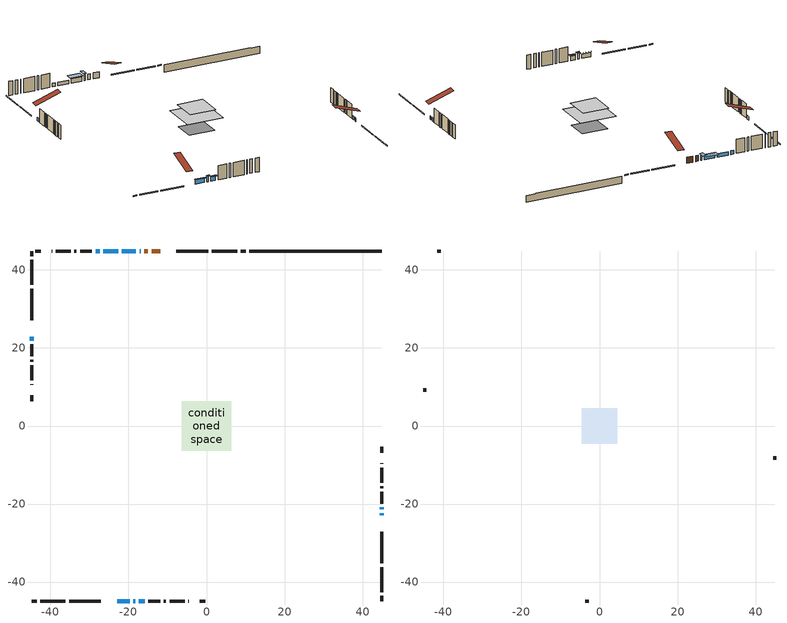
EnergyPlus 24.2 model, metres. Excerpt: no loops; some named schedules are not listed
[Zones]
conditioned space
 floor outside (Floor1 construction): -1.21,-1.21 -1.21,1.21 1.21,1.21 1.21,-1.21 z0.94
 floor adiabatic (AdiabaticFloorConstruction): -6.29,-6.29 -6.29,6.29 6.29,6.29 6.29,-6.29 z3.38
 floor foundation (Slab1 construction): -4.57,-3.89 -4.57,3.89 4.57,3.89 4.57,-3.89 z-1.55
 wall outside (RimJoist1 construction): 10.09,44.85 8.77,44.85 / -44.85,-44.85 -43.54,-44.85 / -44.85,44.85 -44.85,43.54 / 44.85,-44.85 44.85,-43.54 z0.94:1.24
 wall outside (RimJoist2 construction): 7.84,44.85 1.38,44.85 / -42.61,-44.85 -36.15,-44.85 / -44.85,42.61 -44.85,36.15 / 44.85,-42.61 44.85,-36.15 z0.94:1.24
 wall outside (RimJoist3 construction): 0.45,44.85 -7.69,44.85 / -35.22,-44.85 -27.07,-44.85 / -44.85,35.22 -44.85,27.07 / 44.85,-35.22 44.85,-27.07 z0.94:1.24
 wall outside (AdiabaticWallConstruction 1): -11.88,44.85 -14.07,44.85 / -15,44.85 -15.93,44.85 z0.94:2.97
 wall outside (AdiabaticWallConstruction): -16.86,44.85 -17.16,44.85 / -18.8,-44.85 -18.32,-44.85 z0.94:2.92; -44.85,22.88 -44.85,21.87 / 44.85,-22.88 44.85,-22.32 / 44.85,-21.4 44.85,-20.85 / -22.68,44.85 -26.49,44.85 / -27.42,44.85 -28.43,44.85 z0.94:2.16; -22.88,-44.85 -19.73,-44.85 / -18.09,44.85 -21.75,44.85 / -17.39,-44.85 -15.82,-44.85 z0.94:2.41
 wall outside (Wall1 construction): -29.36,44.85 -32.4,44.85 / -14.89,-44.85 -11.85,-44.85 / -44.85,20.95 -44.85,17.91 / 44.85,-19.92 44.85,-16.88 z0.94:5.82
 wall outside (Wall2 construction): -33.33,44.85 -33.84,44.85 / -10.92,-44.85 -10.4,-44.85 / -44.85,16.98 -44.85,16.46 / 44.85,-15.95 44.85,-15.44 z0.94:5.82
 wall outside (Wall3 construction): -34.77,44.85 -38.63,44.85 / -9.47,-44.85 -5.62,-44.85 / -44.85,15.53 -44.85,11.68 / 44.85,-14.51 44.85,-10.65 z0.94:5.82
 wall outside (Wall4 construction): -39.56,44.85 -39.71,44.85 / -4.69,-44.85 -4.54,-44.85 / -44.85,10.75 -44.85,10.59 / 44.85,-9.72 44.85,-9.57 z0.94:5.82
 wall outside (Wall6 construction): -42.47,44.85 -43.92,44.85 / -1.78,-44.85 -0.32,-44.85 / -44.85,7.84 -44.85,6.38 / 44.85,-6.81 44.85,-5.35 z0.94:5.82
 wall foundation (FoundationWall1 construction): 11.02,44.85,-1.55 11.02,44.85,0.94 41.47,44.85,0.94 41.47,44.85,0.74 44.85,44.85,0.74 44.85,44.85,-1.55
 window (WindowConstruction 7): -16.86,44.85 -17.16,44.85 z0.94:2.92
 window (WindowConstruction 5): -44.85,22.88 -44.85,21.88 z0.94:2.16
 window (WindowConstruction 6): -22.88,-44.85 -19.73,-44.85 z0.94:2.41
 window (WindowConstruction 9): 44.85,-22.88 44.85,-22.33 z0.94:2.16
 window (WindowConstruction 8): -18.8,-44.85 -18.32,-44.85 z0.94:2.92
 window (WindowConstruction): -18.09,44.85 -21.75,44.85 z0.94:2.41
 window (WindowConstruction 1): -17.39,-44.85 -15.82,-44.85 z0.94:2.41
 window (WindowConstruction 2): 44.85,-21.4 44.85,-20.85 z0.94:2.16
 window (WindowConstruction 3): -22.68,44.85 -26.49,44.85 z0.94:2.16
 window (WindowConstruction 4): -27.42,44.85 -28.43,44.85 z0.94:2.16
 door (Door): -11.88,44.85 -14.07,44.85 z0.94:2.97
 door (Door 1): -15,44.85 -15.93,44.85 z0.94:2.97
 ceiling adiabatic (AdiabaticFloorConstruction): 6.29,-6.29 6.29,6.29 -6.29,6.29 -6.29,-6.29 z3.38
attic - vented
 floor to conditioned space (Floor2 construction Reversed): -4.53,-4.53 -4.53,4.53 4.53,4.53 4.53,-4.53 z5.82
 wall outside (Wall5 construction): -40.64,44.85 -41.54,44.85 / -3.61,-44.85 -2.7,-44.85 / -44.85,9.67 -44.85,8.76 / 44.85,-8.64 44.85,-7.74 z0.94:5.82
 roof outside (Roof1 construction): -10.95,44.85,5.82 -10.95,36.02,8.76 -8.62,36.02,8.76 -8.62,44.85,5.82; -23.81,-44.85,5.82 -23.81,-36.02,8.76 -26.14,-36.02,8.76 -26.14,-44.85,5.82; -44.85,23.81,5.82 -36.02,23.81,8.76 -36.02,26.14,8.76 -44.85,26.14,5.82; 44.85,-23.81,5.82 36.02,-23.81,8.76 36.02,-26.14,8.76 44.85,-26.14,5.82
shading: -17.62,44.85 -16.4,44.85 -16.4,46.98 -17.62,46.98 z3.38; -19.43,-44.85 -23.18,-44.85 -23.18,-45.15 -19.43,-45.15 z2.71; -18.02,-44.85 -19.1,-44.85 -19.1,-45.46 -18.02,-45.46 z3.22; -22.13,44.85 -17.71,44.85 -17.71,46.98 -22.13,46.98 z2.79; -15.52,-44.85 -17.69,-44.85 -17.69,-45.46 -15.52,-45.46 z2.71
[Building]
Building 1: Terrain=Suburbs
[Site:Location]
Halifax Intl AP_NS: Latitude {deg}=44.88; Longitude {deg}=-63.51; Time Zone {hr}=-4; Elevation {m}=145; Keep Site Location Information=Yes
[Site:GroundTemperature:Shallow]
3.15511, 1.33576, 1.19006, 2.05344, 5.51939, 8.9692, 11.96, 13.8546, 14.0156, 12.4746, 9.56009, 6.2161
[Site:WaterMainsTemperature]
Calculation Method=Schedule; Temperature Schedule=mains temperature schedule
[Material] Roughness=Rough; Thermal Absorptance=0.9
Name | Thickness {m} | Conductivity {W/m-K} | Density {kg/m3} | Specific Heat {J/kg-K} | Solar Absorptance | Visible Absorptance
asphalt or fiberglass shingles | 0.00635 | 0.162714 | 1121.4 | 1465.45 | 0.4 | 0.4
ceiling loosefill ins | 0.254 | 0.0480833 | 16.02 | 1046.75 | 0.7 | 0.7
ceiling stud and cavity | 0.1397 | 0.121496 | 65.682 | 1177.47 | 0.7 | 0.7
concrete 4.0 in. | 0.1016 | 1.803125 | 2242.8 | 837.4 | 0.7 | 0.7
concrete 8.0 in. | 0.2032 | 1.803125 | 2242.8 | 837.4 | 0.7 | 0.7
door material | 0.04445 | 0.0451087 | 512.64 | 1214.23 | 0.7 | 0.7
exterior vertical ins | 0.00359491 | 0.029427 | 32.04 | 1214.23 | 0.7 | 0.7
floor covering | 0.0127 | 0.0433444 | 54.468 | 1339.84 | 0.6 | 0.6
floor rigid ins | 0.207264 | 0.029427 | 32.04 | 1214.23 | 0.7 | 0.7
floor rigid ins 1; wall rigid ins 1 | 0.512978 | 0.029427 | 32.04 | 1214.23 | 0.7 | 0.7
floor stud and cavity | 0.1397 | 1.08389 | 92.3553 | 1139.71 | 0.7 | 0.7
floor stud and cavity 1 | 0.1397 | 1.75129 | 37.0049 | 1207.88 | 0.7 | 0.7
furniture material conditioned space 1 | 0.1524 | 0.115458 | 640.8 | 1214.23 | 0.6 | 0.6
gypsum board | 0.0127 | 0.160291 | 801 | 837.4 | 0.6 | 0.6
gypsum board 1 | 0.0127 | 0.160291 | 801 | 837.4 | 0.7 | 0.7
osb sheathing 0.5 in. | 0.0127 | 0.115458 | 512.64 | 1214.23 | 0.7 | 0.7
osb sheathing 0.75 in. | 0.01905 | 0.115458 | 512.64 | 1214.23 | 0.7 | 0.7
osb sheathing 2.0 in. | 0.0508 | 0.115458 | 512.64 | 1214.23 | 0.7 | 0.7
rim joist rigid ins; wall rigid ins | 0.051816 | 0.029427 | 32.04 | 1214.23 | 0.7 | 0.7
rim joist stud and cavity | 0.0508 | 0.0465638 | 125.044 | 1163.47 | 0.6 | 0.6
rim joist stud and cavity 1 | 0.0508 | 0.0406579 | 125.044 | 1163.47 | 0.6 | 0.6
wall stud and cavity | 0.1397 | 0.224759 | 139.0536 | 1170.24 | 0.7 | 0.7
wall stud and cavity 1 | 0.1397 | 0.251076 | 139.0536 | 1170.24 | 0.7 | 0.7
wall stud and cavity 2 | 0.1397 | 0.225397 | 139.0536 | 1170.24 | 0.7 | 0.7
wall stud and cavity 3 | 0.1397 | 0.734676 | 139.0536 | 1170.24 | 0.7 | 0.7
wall stud and cavity 4 | 0.0889 | 6.1454 | 50.32683 | 1063.81 | 0.6 | 0.6
wall stud and cavity 5 | 0.1397 | 0.363717 | 139.0536 | 1170.24 | 0.7 | 0.7
wall stud and cavity 6 | 0.0889 | 0.380278 | 52.3479 | 1209.89 | 0.7 | 0.7
wall stud and cavity 7 | 0.0889 | 0.391764 | 83.0341 | 1211.67 | 0.7 | 0.7
wood siding | 0.0254 | 0.102417 | 544.68 | 1172.36 | 0.4 | 0.4
wood siding 1 | 0.00254 | 0.102417 | 544.68 | 1172.36 | 0.4 | 0.4
wood siding 2; wood siding 3; wood siding 4 | 0.0254 | 0.102417 | 544.68 | 1172.36 | 0.7 | 0.7
[WindowMaterial:SimpleGlazingSystem]
Name | U-Factor {W/m2-K} | Solar Heat Gain Coefficient
WindowMaterial | 1.97765 | 0.57
WindowMaterial 1 | 1.995817 | 0.56
WindowMaterial 2 | 1.96629 | 0.57
WindowMaterial 3 | 1.99127 | 0.56
WindowMaterial 4 | 2.06793 | 0.51
WindowMaterial 5 | 2.058275 | 0.51
WindowMaterial 6 | 1.96402 | 0.57
WindowMaterial 7 | 2.15764 | 0.45
[Construction]
AdiabaticFloorConstruction: floor stud and cavity 1, floor rigid ins 1, osb sheathing 0.75 in., floor covering
AdiabaticWallConstruction: wood siding 3, wall rigid ins 1, wall stud and cavity 6, gypsum board
AdiabaticWallConstruction 1: wood siding 4, wall rigid ins 1, wall stud and cavity 6, gypsum board
Door; Door 1: door material
Floor1 construction: floor stud and cavity, floor rigid ins, osb sheathing 0.75 in., floor covering
Floor2 construction Reversed: gypsum board, ceiling stud and cavity, ceiling loosefill ins
FoundationWall1 construction: concrete 8.0 in., gypsum board 1
furniture construction conditioned space 1: furniture material conditioned space 1
PartitionWallConstruction: gypsum board, wall stud and cavity 7, gypsum board
RimJoist1 construction: wood siding 2, rim joist rigid ins, osb sheathing 2.0 in., rim joist stud and cavity
RimJoist2 construction; RimJoist3 construction: wood siding 2, rim joist rigid ins, osb sheathing 2.0 in., rim joist stud and cavity 1
Roof1 construction: asphalt or fiberglass shingles
Slab1 construction: concrete 4.0 in.
Wall1 construction: wood siding, wall rigid ins, osb sheathing 0.5 in., wall stud and cavity, gypsum board
Wall2 construction: wood siding, wall rigid ins, osb sheathing 0.5 in., wall stud and cavity 1, gypsum board
Wall3 construction: wood siding, wall rigid ins, osb sheathing 0.5 in., wall stud and cavity 2, gypsum board
Wall4 construction: wood siding, wall rigid ins, osb sheathing 0.5 in., wall stud and cavity 3, gypsum board
Wall5 construction: wood siding 1, wall stud and cavity 4
Wall6 construction: wood siding, wall rigid ins, osb sheathing 0.5 in., wall stud and cavity 5, gypsum board
WindowConstruction: WindowMaterial
WindowConstruction 1; WindowConstruction 6: WindowMaterial 1
WindowConstruction 2: WindowMaterial 2
WindowConstruction 3: WindowMaterial 3
WindowConstruction 4; WindowConstruction 5: WindowMaterial 4
WindowConstruction 7: WindowMaterial 5
WindowConstruction 8: WindowMaterial 6
WindowConstruction 9: WindowMaterial 7
[Zone] Multiplier=1; Part of Total Floor Area=Yes
Name | Volume {m3}
attic - vented | 39.2571
conditioned space | 618.1
[Space]
Name | Zone | Volume {m3}
attic - vented 1 | attic - vented | 39.2571
conditioned space 1 | conditioned space | 618.1
[ZoneInfiltration:EffectiveLeakageArea]
infil attic - vented 1: Zone or Space=attic - vented 1; Schedule=Always On Discrete; Effective Air Leakage Area {cm2}=2943.4; Stack Coefficient=0.000543778; Wind Coefficient=1.57554e-05
[ZoneMixing]
whole house fan mix: Zone or Space=attic - vented; Schedule=Always On Continuous; Design Flow Rate Calculation Method=Flow/Zone; Design Flow Rate {m3/s}=0; Source Zone or Space=conditioned space
[SurfaceProperty:ExposedFoundationPerimeter]
Slab1: Exposed Perimeter Calculation Method=TotalExposedPerimeter; Total Exposed Perimeter {m}=33.833
[InternalMass] Zone or ZoneList=conditioned space; Space or SpaceList=conditioned space 1
Name | Construction | Surface Area {m2}
furniture mass conditioned space 1 | furniture construction conditioned space 1 | 94.1681
partition wall mass | PartitionWallConstruction | 235.42
[Lights]
interior lighting: Zone or ZoneList or Space or SpaceList=conditioned space 1; Schedule=interior lighting schedule; Design Level Calculation Method=LightingLevel; Lighting Level {W}=343.2; Return Air Fraction=0; Fraction Radiant=0.6; Fraction Visible=0.2; Fraction Replaceable=1
[People]
occupants: Zone or ZoneList or Space or SpaceList=conditioned space 1; Number of People Schedule=occupants schedule; Number of People Calculation Method=People; Number of People=3; Fraction Radiant=0.314171; Sensible Heat Fraction=0.56303; Activity Level Schedule=occupants activity schedule; Carbon Dioxide Generation Rate {m3/s-W}=0; Enable ASHRAE 55 Comfort Warnings=No; Mean Radiant Temperature Calculation Type=EnclosureAveraged
[ElectricEquipment] Zone or ZoneList or Space or SpaceList=conditioned space 1; Design Level Calculation Method=EquipmentLevel
Name | Schedule | Design Level {W} | Fraction Latent | Fraction Radiant | Fraction Lost
clothes dryer | clothes dryer schedule | 140.772 | 0.015 | 0.081 | 0.85
clothes washer | clothes washer schedule | 32.1985 | 0.03 | 0.162 | 0.7
cooking range | cooking range schedule | 215.147 | 0.08 | 0.432 | 0.2
dishwasher | dishwasher schedule | 66.8632 | 0.3 | 0.18 | 0.4
fridge | fridge schedule | 72.9452 | 0 | 0.6 | 0
mech vent bath fan 0 | mech vent bath fan 0 schedule | 50.2 | 0 | 0 | 1
mech vent bath fan 1 | mech vent bath fan 1 schedule | 50.2 | 0 | 0 | 1
mech vent house fan | mech vent house fan schedule | 21.57 | 0 | 0 | 0.5
mech vent house fan cfis | mech vent house fan cfis schedule | 0 | 0 | 0 | 0
mech vent range fan 0 | mech vent range fan 0 schedule | 57 | 0 | 0 | 1
misc plug loads | misc plug loads schedule | 494.7 | 0.045 | 0.513 | 0.1
whole house fan | Always On Discrete | 0 | 0 | 0 | 1
[OtherEquipment] Zone or ZoneList or Space or SpaceList=conditioned space 1; Design Level Calculation Method=EquipmentLevel
Name | Fuel Type | Schedule | Design Level {W} | Fraction Latent | Fraction Radiant | Fraction Lost
clothes dryer 1 | Electricity | clothes dryer schedule | 0 | 0.015 | 0.081 | 0.85
cooking range 1 | Electricity | cooking range schedule | 0 | 0.08 | 0.432 | 0.2
general water use latent | None | general water use schedule | 62.594 | 1 | 0 | 0
general water use sensible | None | general water use schedule | -61.6891 | 0 | 0.6 | 0
mech vent house fan latent load | None | Always On Discrete | 0 | 1 | 0 | 0
mech vent house fan sensible load | None | Always On Discrete | 0 | 0 | 0 | 0
water heater energy adjustment1 | Electricity | Always On Discrete | 0.01 | 0 | 0 | 1
[ZoneInfiltration:DesignFlowRate] Zone or ZoneList or Space or SpaceList=conditioned space 1; Schedule=Always On Discrete; Design Flow Rate Calculation Method=Flow/Zone; Design Flow Rate {m3/s}=0
infil flow; natural vent flow; whole house fan flow
[Foundation:Kiva]
Foundation Kiva 1: Initial Indoor Air Temperature {C}=18; Wall Height Above Grade {m}=0.940003; Wall Depth Below Slab {m}=0.2032; Custom Block Material Name 1=exterior vertical ins; Custom Block Depth 1 {m}=2.49; Custom Block X Position 1 {m}=0.2159; Custom Block Z Position 1 {m}=0
[Foundation:Kiva:Settings]
Soil Conductivity {W/m-K}=0.849921; Soil Density {kg/m3}=1842.3; Soil Specific Heat {J/kg-K}=418.7; Ground Solar Absorptivity=0.9; Ground Thermal Absorptivity=0.9; Ground Surface Roughness {m}=0.03; Far-Field Width {m}=40; Deep-Ground Boundary Condition=ZeroFlux; Deep-Ground Depth {m}=40; Minimum Cell Dimension {m}=0.2; Maximum Cell Growth Coefficient=3; Simulation Timestep=Timestep
[Exterior:Lights]
exterior lighting: Schedule=exterior lighting schedule; Design Level {W}=75.6
[EnergyManagementSystem:GlobalVariable]
infil_program_Qfan
infil_program_Qinf
natural_vent_program_Qnv
natural_vent_program_Qwhf
[EnergyManagementSystem:Sensor]
Name | Output:Variable or Output:Meter Index Key | Output:Variable or Output:Meter
airflow_gain | infil flow | Infiltration Sensible Heat Gain Energy
airflow_gain_1 | natural vent flow | Infiltration Sensible Heat Gain Energy
airflow_gain_2 | whole house fan flow | Infiltration Sensible Heat Gain Energy
airflow_loss | infil flow | Infiltration Sensible Heat Loss Energy
airflow_loss_1 | natural vent flow | Infiltration Sensible Heat Loss Energy
airflow_loss_2 | whole house fan flow | Infiltration Sensible Heat Loss Energy
clg_load_cond |  | Cooling:EnergyTransfer:Zone:CONDITIONED SPACE
clg_sp_s; clg_sp_s_1 | cooling setpoint | Schedule Value
clothes_dryer_exhaust_0_sch_s | clothes dryer exhaust 0 schedule | Schedule Value
cool_season | cooling season schedule | Schedule Value
htg_load_cond |  | Heating:EnergyTransfer:Zone:CONDITIONED SPACE
htg_sp_s; htg_sp_s_1 | heating setpoint | Schedule Value
ig_ee_conv | clothes dryer | Electric Equipment Convective Heating Energy
ig_ee_conv_2 | cooking range | Electric Equipment Convective Heating Energy
ig_ee_conv_4 | fridge | Electric Equipment Convective Heating Energy
ig_ee_conv_5 | misc plug loads | Electric Equipment Convective Heating Energy
ig_ee_conv_6 | whole house fan | Electric Equipment Convective Heating Energy
ig_ee_rad | clothes dryer | Electric Equipment Radiant Heating Energy
ig_ee_rad_2 | cooking range | Electric Equipment Radiant Heating Energy
ig_ee_rad_4 | fridge | Electric Equipment Radiant Heating Energy
ig_ee_rad_5 | misc plug loads | Electric Equipment Radiant Heating Energy
ig_ee_rad_6 | whole house fan | Electric Equipment Radiant Heating Energy
ig_lgt_conv | interior lighting | Lights Convective Heating Energy
ig_lgt_rad | interior lighting | Lights Radiant Heating Energy
ig_lgt_vis | interior lighting | Lights Visible Radiation Heating Energy
ig_oe_conv | clothes dryer 1 | Other Equipment Convective Heating Energy
ig_oe_conv_1 | cooking range 1 | Other Equipment Convective Heating Energy
ig_oe_conv_2 | general water use latent | Other Equipment Convective Heating Energy
ig_oe_conv_3 | general water use sensible | Other Equipment Convective Heating Energy
ig_oe_conv_4 | water heater energy adjustment1 | Other Equipment Convective Heating Energy
ig_oe_rad | clothes dryer 1 | Other Equipment Radiant Heating Energy
ig_oe_rad_1 | cooking range 1 | Other Equipment Radiant Heating Energy
ig_oe_rad_2 | general water use latent | Other Equipment Radiant Heating Energy
ig_oe_rad_3 | general water use sensible | Other Equipment Radiant Heating Energy
ig_oe_rad_4 | water heater energy adjustment1 | Other Equipment Radiant Heating Energy
ig_ppl_conv | occupants | People Convective Heating Energy
ig_ppl_rad | occupants | People Radiant Heating Energy
im_conv | furniture mass conditioned space 1 | Surface Inside Face Convection Heat Gain Energy
im_conv_1 | partition wall mass | Surface Inside Face Convection Heat Gain Energy
im_ig | furniture mass conditioned space 1 | Surface Inside Face Internal Gains Radiation Heat Gain Energy
im_ig_1 | partition wall mass | Surface Inside Face Internal Gains Radiation Heat Gain Energy
im_lgt | furniture mass conditioned space 1 | Surface Inside Face Lights Radiation Heat Gain Energy
im_lgt_1 | partition wall mass | Surface Inside Face Lights Radiation Heat Gain Energy
im_sol | furniture mass conditioned space 1 | Surface Inside Face Solar Radiation Heat Gain Energy
im_sol_1 | partition wall mass | Surface Inside Face Solar Radiation Heat Gain Energy
im_surf | furniture mass conditioned space 1 | Surface Inside Face Net Surface Thermal Radiation Heat Gain Energy
im_surf_1 | partition wall mass | Surface Inside Face Net Surface Thermal Radiation Heat Gain Energy
mech_vent_bath_fan_0_sch_s | mech vent bath fan 0 schedule | Schedule Value
mech_vent_bath_fan_1_sch_s | mech vent bath fan 1 schedule | Schedule Value
mech_vent_range_fan_0_sch_s | mech vent range fan 0 schedule | Schedule Value
mv_conv | mech vent bath fan 0 | Electric Equipment Convective Heating Energy
mv_conv_1 | mech vent bath fan 1 | Electric Equipment Convective Heating Energy
mv_conv_2 | mech vent house fan | Electric Equipment Convective Heating Energy
mv_conv_3 | mech vent house fan cfis | Electric Equipment Convective Heating Energy
mv_conv_4 | mech vent range fan 0 | Electric Equipment Convective Heating Energy
mv_conv_5 | mech vent house fan latent load | Other Equipment Convective Heating Energy
mv_conv_6 | mech vent house fan sensible load | Other Equipment Convective Heating Energy
mv_rad | mech vent bath fan 0 | Electric Equipment Radiant Heating Energy
mv_rad_1 | mech vent bath fan 1 | Electric Equipment Radiant Heating Energy
mv_rad_2 | mech vent house fan | Electric Equipment Radiant Heating Energy
mv_rad_3 | mech vent house fan cfis | Electric Equipment Radiant Heating Energy
mv_rad_4 | mech vent range fan 0 | Electric Equipment Radiant Heating Energy
mv_rad_5 | mech vent house fan latent load | Other Equipment Radiant Heating Energy
mv_rad_6 | mech vent house fan sensible load | Other Equipment Radiant Heating Energy
natural_vent_s | natural vent schedule | Schedule Value
out_pb_s |  | Site Outdoor Air Barometric Pressure
out_wt_s |  | Site Outdoor Air Humidity Ratio
site_vw_s |  | Site Wind Speed
ss_back_out | Window1 | Surface Window Shortwave from Zone Back Out Window Heat Transfer Rate
ss_back_out_1 | Window10 | Surface Window Shortwave from Zone Back Out Window Heat Transfer Rate
ss_back_out_2 | Window11 | Surface Window Shortwave from Zone Back Out Window Heat Transfer Rate
ss_back_out_3 | Window13 | Surface Window Shortwave from Zone Back Out Window Heat Transfer Rate
ss_back_out_4 | Window2 | Surface Window Shortwave from Zone Back Out Window Heat Transfer Rate
ss_back_out_5 | Window3 | Surface Window Shortwave from Zone Back Out Window Heat Transfer Rate
ss_back_out_6 | Window5 | Surface Window Shortwave from Zone Back Out Window Heat Transfer Rate
ss_back_out_7 | Window6 | Surface Window Shortwave from Zone Back Out Window Heat Transfer Rate
ss_back_out_8 | Window7 | Surface Window Shortwave from Zone Back Out Window Heat Transfer Rate
ss_back_out_9 | Window9 | Surface Window Shortwave from Zone Back Out Window Heat Transfer Rate
ss_conv | Door1 | Surface Inside Face Convection Heat Gain Energy
ss_conv_1 | Door3 | Surface Inside Face Convection Heat Gain Energy
ss_conv_10 | Window7 | Surface Inside Face Convection Heat Gain Energy
ss_conv_11 | Window9 | Surface Inside Face Convection Heat Gain Energy
ss_conv_2 | Window1 | Surface Inside Face Convection Heat Gain Energy
ss_conv_3 | Window10 | Surface Inside Face Convection Heat Gain Energy
ss_conv_4 | Window11 | Surface Inside Face Convection Heat Gain Energy
ss_conv_5 | Window13 | Surface Inside Face Convection Heat Gain Energy
ss_conv_6 | Window2 | Surface Inside Face Convection Heat Gain Energy
ss_conv_7 | Window3 | Surface Inside Face Convection Heat Gain Energy
ss_conv_8 | Window5 | Surface Inside Face Convection Heat Gain Energy
ss_conv_9 | Window6 | Surface Inside Face Convection Heat Gain Energy
ss_ig | Door1 | Surface Inside Face Internal Gains Radiation Heat Gain Energy
ss_ig_1 | Door3 | Surface Inside Face Internal Gains Radiation Heat Gain Energy
ss_ig_10 | Window7 | Surface Inside Face Internal Gains Radiation Heat Gain Energy
ss_ig_11 | Window9 | Surface Inside Face Internal Gains Radiation Heat Gain Energy
ss_ig_2 | Window1 | Surface Inside Face Internal Gains Radiation Heat Gain Energy
ss_ig_3 | Window10 | Surface Inside Face Internal Gains Radiation Heat Gain Energy
ss_ig_4 | Window11 | Surface Inside Face Internal Gains Radiation Heat Gain Energy
ss_ig_5 | Window13 | Surface Inside Face Internal Gains Radiation Heat Gain Energy
ss_ig_6 | Window2 | Surface Inside Face Internal Gains Radiation Heat Gain Energy
ss_ig_7 | Window3 | Surface Inside Face Internal Gains Radiation Heat Gain Energy
ss_ig_8 | Window5 | Surface Inside Face Internal Gains Radiation Heat Gain Energy
ss_ig_9 | Window6 | Surface Inside Face Internal Gains Radiation Heat Gain Energy
ss_lgt | Door1 | Surface Inside Face Lights Radiation Heat Gain Energy
ss_lgt_1 | Door3 | Surface Inside Face Lights Radiation Heat Gain Energy
ss_sol | Door1 | Surface Inside Face Solar Radiation Heat Gain Energy
ss_sol_1 | Door3 | Surface Inside Face Solar Radiation Heat Gain Energy
ss_surf | Door1 | Surface Inside Face Net Surface Thermal Radiation Heat Gain Energy
ss_surf_1 | Door3 | Surface Inside Face Net Surface Thermal Radiation Heat Gain Energy
ss_surf_10 | Window7 | Surface Inside Face Net Surface Thermal Radiation Heat Gain Energy
ss_surf_11 | Window9 | Surface Inside Face Net Surface Thermal Radiation Heat Gain Energy
ss_surf_2 | Window1 | Surface Inside Face Net Surface Thermal Radiation Heat Gain Energy
ss_surf_3 | Window10 | Surface Inside Face Net Surface Thermal Radiation Heat Gain Energy
ss_surf_4 | Window11 | Surface Inside Face Net Surface Thermal Radiation Heat Gain Energy
ss_surf_5 | Window13 | Surface Inside Face Net Surface Thermal Radiation Heat Gain Energy
ss_surf_6 | Window2 | Surface Inside Face Net Surface Thermal Radiation Heat Gain Energy
ss_surf_7 | Window3 | Surface Inside Face Net Surface Thermal Radiation Heat Gain Energy
ss_surf_8 | Window5 | Surface Inside Face Net Surface Thermal Radiation Heat Gain Energy
ss_surf_9 | Window6 | Surface Inside Face Net Surface Thermal Radiation Heat Gain Energy
ss_trans_in | Window1 | Surface Window Transmitted Solar Radiation Rate
ss_trans_in_1 | Window10 | Surface Window Transmitted Solar Radiation Rate
ss_trans_in_2 | Window11 | Surface Window Transmitted Solar Radiation Rate
ss_trans_in_3 | Window13 | Surface Window Transmitted Solar Radiation Rate
ss_trans_in_4 | Window2 | Surface Window Transmitted Solar Radiation Rate
ss_trans_in_5 | Window3 | Surface Window Transmitted Solar Radiation Rate
ss_trans_in_6 | Window5 | Surface Window Transmitted Solar Radiation Rate
ss_trans_in_7 | Window6 | Surface Window Transmitted Solar Radiation Rate
ss_trans_in_8 | Window7 | Surface Window Transmitted Solar Radiation Rate
ss_trans_in_9 | Window9 | Surface Window Transmitted Solar Radiation Rate
ss_trans_out | Window1 | Surface Inside Face Initial Transmitted Diffuse Transmitted Out Window Solar Radiation Rate
ss_trans_out_1 | Window10 | Surface Inside Face Initial Transmitted Diffuse Transmitted Out Window Solar Radiation Rate
ss_trans_out_2 | Window11 | Surface Inside Face Initial Transmitted Diffuse Transmitted Out Window Solar Radiation Rate
ss_trans_out_3 | Window13 | Surface Inside Face Initial Transmitted Diffuse Transmitted Out Window Solar Radiation Rate
